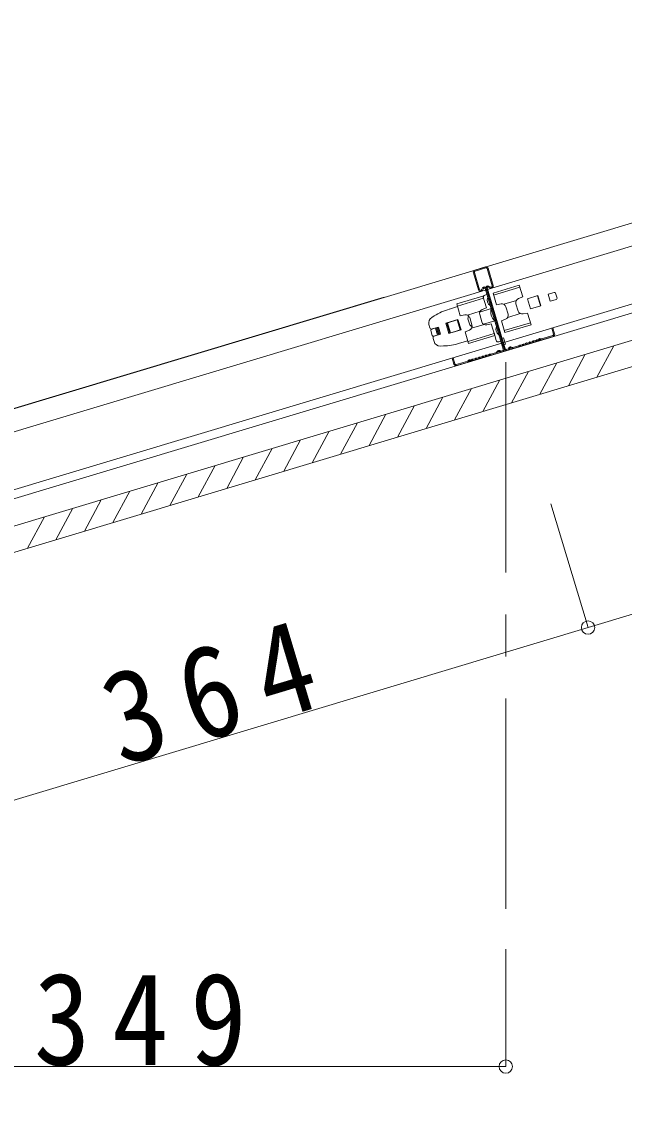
# Model space of a CAD drawing. Units: millimetres at full size, sheet at 1:20; details may follow other scales. Extents: x -4155 to 4045, y -2866 to 2834.
# Drawn here: x 2146 to 2433, y 594 to 1109 of the extents above; entities that cross this region are included whole.
import ezdxf

# ---------------------------------------------------------------- set-up
doc = ezdxf.new("R2010")
doc.units = ezdxf.units.MM
doc.header["$LTSCALE"] = 20
doc.linetypes.add('CHAIN1', pattern=[8, 5, -1, 1, -1])
doc.layers.add('1-0_断面', color=7, linetype='Continuous', lineweight=9)
doc.layers.add('1-1_寸法', color=7, linetype='Continuous', lineweight=9)
doc.styles.add('ＭＳ ゴシック', font='')
doc.styles.get('ＭＳ ゴシック').set_extended_font_data('MS Gothic')

msp = doc.modelspace()

# ---------------------------------------------------------------- linework, layer by layer
at = {"layer": '1-0_断面'}
for p, q in [((3770.95, 1375.77), (-99.44, 212.58)), ((1807.96, 781.64), (3772.1, 1371.94)), ((-94.69, 196.77), (3775.7, 1359.97)), ((-91.24, 185.28), (3779.15, 1348.48)), ((2726.89, 1100.63), (1913.97, 856.31)), ((2729.95, 1090.48), (1933.91, 851.24)), ((2361.1, 989.65), (2363.58, 981.42)), ((2364.06, 981.56), (2361.58, 989.8)), ((2361.77, 990.9), (2366.85, 992.42)), ((2361.92, 990.42), (2366.99, 991.94)), ((2370.09, 983.37), (2367.62, 991.61)), ((2368.09, 991.75), (2370.57, 983.52)), ((2364.99, 981.49), (2365.49, 982.41)), ((2365.42, 981.23), (2365.93, 982.18)), ((2366.56, 978.97), (2367.52, 979.26)), ((2366.66, 982.1), (2375.35, 953.21)), ((2367.14, 982.25), (2375.82, 953.35)), ((2367.44, 981.26), (2375.82, 953.35)), ((2367.62, 982.39), (2376.3, 953.5)), ((2369.14, 982.35), (2368.19, 982.86)), ((2369.35, 982.8), (2368.43, 983.3)), ((2370.44, 979.96), (2382.89, 983.7)), ((2370.44, 979.96), (2372.12, 974.37)), ((2370.74, 978.97), (2383.18, 982.71)), ((2386.91, 977.26), (2391.8, 978.72)), ((2391.59, 978.66), (2393.03, 973.87)), ((2391.7, 978.69), (2393.14, 973.91)), ((2391.8, 978.72), (2393.24, 973.94)), ((2399.58, 980.28), (2396.71, 979.42)), ((2396.71, 979.42), (2397.71, 976.06)), ((2400.2, 979.94), (2400.92, 977.55)), ((1930.85, 861.43), (2318.64, 977.98)), ((2349.67, 972.33), (2353.58, 973.5)), ((2365.65, 978.52), (2353.2, 974.78)), ((2354.88, 969.19), (2353.2, 974.78)), ((2365.95, 977.53), (2353.5, 973.79)), ((2367.33, 972.94), (2365.65, 978.52)), ((2372.12, 974.37), (2374.25, 974.82)), ((2375.55, 974.65), (2381.55, 976.45)), ((2376.58, 973.44), (2377.62, 969.95)), ((2381.36, 974.87), (2382.41, 971.39)), ((2388.35, 972.47), (2386.91, 977.26)), ((2393.24, 973.94), (2388.35, 972.47)), ((2400.59, 976.93), (2397.71, 976.06)), ((2341.27, 968.34), (2342.53, 969.11)), ((2354.88, 969.19), (2357.02, 969.64)), ((2364.31, 971.27), (2358.31, 969.47)), ((2364.13, 969.69), (2365.17, 966.21)), ((2364.16, 970.94), (2369.53, 972.55)), ((2367.33, 972.94), (2365.3, 972.13)), ((2377.44, 968.38), (2383.43, 970.18)), ((2339.98, 964.92), (2340.44, 963.39)), ((2341.16, 962.72), (2344.03, 963.59)), ((2341.43, 962.86), (2344.5, 963.78)), ((2343.08, 963.3), (2344.08, 959.95)), ((2343.55, 963.44), (2344.56, 960.09)), ((2344.03, 963.59), (2345.04, 960.23)), ((2344.5, 963.78), (2345.53, 960.33)), ((2348.02, 965.62), (2348.5, 965.76)), ((2349.49, 960.73), (2348.02, 965.62)), ((2353.76, 967.34), (2348.5, 965.76)), ((2348.5, 965.76), (2349.96, 960.88)), ((2353.39, 967.18), (2348.51, 965.71)), ((2348.51, 965.71), (2349.95, 960.92)), ((2348.72, 965.78), (2350.16, 960.99)), ((2354.83, 962.39), (2353.39, 967.18)), ((2355.23, 962.46), (2353.76, 967.34)), ((2358.61, 967.18), (2359.19, 965.27)), ((2359.34, 968.25), (2360.38, 964.77)), ((2366.19, 965), (2360.2, 963.2)), ((2365.88, 965.19), (2371.26, 966.81)), ((2369.63, 965.27), (2367.49, 964.83)), ((2369.63, 965.27), (2371.31, 959.69)), ((2374.42, 966.71), (2376.45, 967.52)), ((2374.42, 966.71), (2376.1, 961.13)), ((2375.8, 962.12), (2388.25, 965.86)), ((2376.1, 961.13), (2388.55, 964.87)), ((2398.9, 963.42), (2398.42, 963.28)), ((2398.42, 963.28), (2399.29, 960.4)), ((2399.77, 960.55), (2398.9, 963.42)), ((2340.83, 962.1), (2341.55, 959.7)), ((2342.39, 956.88), (2341.93, 958.41)), ((2342.17, 959.37), (2345.04, 960.23)), ((2342.47, 959.41), (2345.53, 960.33)), ((2349.96, 960.88), (2349.49, 960.73)), ((2349.95, 960.92), (2354.83, 962.39)), ((2349.96, 960.88), (2355.23, 962.46)), ((2357.18, 961.53), (2359.21, 962.34)), ((2357.18, 961.53), (2358.86, 955.95)), ((2371.01, 960.68), (2358.56, 956.94)), ((2371.31, 959.69), (2358.86, 955.95)), ((2370.93, 960.96), (2371.99, 957.42)), ((2373.88, 958.09), (2375.51, 958.58)), ((2393.15, 958.24), (2393.32, 958.15)), ((2398.95, 959.78), (2393.47, 958.13)), ((2399.1, 959.3), (2393.61, 957.65)), ((2345.36, 954.75), (2346.83, 954.79)), ((2354.56, 956.05), (2358.48, 957.22)), ((2373.24, 956.75), (2374.19, 957.04)), ((2376.93, 953.16), (2377.64, 953.38)), ((2377.79, 952.9), (2377.07, 952.68)), ((2377.89, 953.6), (2377.99, 953.82)), ((2378.45, 953.63), (2378.35, 953.4)), ((2379.04, 953.8), (2379.24, 953.67)), ((2379.51, 954.09), (2379.31, 954.22)), ((2379.85, 954.04), (2382.61, 954.87)), ((2382.75, 954.39), (2380, 953.56)), ((2384.24, 955.36), (2383.69, 955.19)), ((2383.84, 954.72), (2384.38, 954.88)), ((2385.87, 955.85), (2385.32, 955.68)), ((2385.46, 955.21), (2386.01, 955.37)), ((2387.49, 956.34), (2386.95, 956.17)), ((2387.09, 955.69), (2387.64, 955.86)), ((2389.12, 956.83), (2388.58, 956.66)), ((2388.72, 956.18), (2389.27, 956.35)), ((2390.75, 957.32), (2390.2, 957.15)), ((2390.35, 956.67), (2390.89, 956.84)), ((2391.83, 957.64), (2391.99, 957.69)), ((2391.98, 957.16), (2392.13, 957.21)), ((2392.11, 957.78), (2392.2, 957.95)), ((2392.64, 957.72), (2392.55, 957.55)), ((2392.91, 957.8), (2393.08, 957.71)), ((2419.84, 939.96), (2427.88, 954.9)), ((2351.02, 949.03), (2351.5, 949.17)), ((2351.88, 946.16), (2351.02, 949.03)), ((2351.5, 949.17), (2352.36, 946.3)), ((2358.68, 947.88), (2358.59, 947.71)), ((2359.39, 947.73), (2359.56, 947.63)), ((2359.8, 948.07), (2359.63, 948.17)), ((2360.1, 948.11), (2359.95, 948.06)), ((2361.19, 948.43), (2361.73, 948.59)), ((2361.33, 947.95), (2361.88, 948.12)), ((2362.81, 948.92), (2363.36, 949.08)), ((2363.5, 948.61), (2362.96, 948.44)), ((2364.44, 949.41), (2364.99, 949.57)), ((2365.13, 949.09), (2364.59, 948.93)), ((2366.07, 949.9), (2366.62, 950.06)), ((2366.21, 949.42), (2366.76, 949.58)), ((2367.7, 950.39), (2368.24, 950.55)), ((2368.39, 950.07), (2367.84, 949.91)), ((2372.09, 951.71), (2369.33, 950.88)), ((2369.47, 950.4), (2372.22, 951.22)), ((2372.34, 951.93), (2372.44, 952.16)), ((2372.9, 951.96), (2372.8, 951.73)), ((2373.48, 952.13), (2373.68, 952)), ((2373.96, 952.42), (2373.76, 952.55)), ((2375.01, 952.59), (2374.29, 952.37)), ((2374.44, 951.89), (2375.15, 952.11)), ((2406.3, 935.89), (2414.34, 950.83)), ((2352.98, 945.97), (2358.47, 947.61)), ((2353.13, 945.49), (2358.61, 947.14)), ((2359.12, 947.64), (2359.03, 947.47)), ((2360.25, 947.63), (2360.09, 947.58)), ((2379.21, 927.74), (2387.25, 942.69)), ((2392.76, 931.81), (2400.8, 946.76)), ((2365.67, 923.67), (2373.71, 938.62)), ((2352.13, 919.6), (2360.16, 934.55)), ((2338.58, 915.53), (2346.62, 930.48)), ((2311.5, 907.39), (2319.53, 922.34)), ((2325.04, 911.46), (2333.08, 926.41)), ((2297.95, 903.32), (2305.99, 918.27)), ((2284.41, 899.25), (2292.45, 914.2)), ((2270.86, 895.18), (2278.9, 910.13)), ((2243.78, 887.04), (2251.82, 901.99)), ((2257.32, 891.11), (2265.36, 906.06)), ((2230.23, 882.97), (2238.27, 897.92)), ((2216.69, 878.9), (2224.73, 893.85)), ((2203.15, 874.83), (2211.18, 889.78)), ((2176.06, 866.69), (2184.1, 881.63)), ((2189.6, 870.76), (2197.64, 885.7)), ((2162.51, 862.62), (2170.55, 877.56)), ((2148.97, 858.55), (2157.01, 873.49))]:
    msp.add_line(p, q, dxfattribs=at)
at = {"layer": '1-0_断面', "color": 4, "linetype": 'CHAIN1'}
msp.add_line((2376.51, 687.01), (2376.51, 952.56), dxfattribs=at)
at = {"layer": '1-0_断面'}
for points in [[(2382.89, 983.7), (2384.57, 978.12), (2382.54, 977.31)], [(2388.55, 964.87), (2386.87, 970.45), (2384.73, 970.01)], [(2374.74, 955.22), (2376.37, 955.71), (2375.51, 958.58)]]:
    msp.add_lwpolyline(points, dxfattribs=at)
for centre, radius, start, end in [((2362.06, 989.94), 1, 106.7275, 196.7275), ((2362.06, 989.94), 0.5, 106.7275, 196.7275), ((2367.14, 991.46), 1, 16.7275, 106.7275), ((2367.14, 991.46), 0.5, 16.7275, 106.7275), ((2364.54, 981.7), 1, 196.7275, 331.7275), ((2364.54, 981.7), 0.5, 196.7275, 334.5754), ((2366.28, 981.99), 0.9, 16.7275, 151.7275), ((2366.85, 978.01), 1, 106.7275, 196.7275), ((2366.28, 981.99), 0.4, 16.7275, 151.7275), ((2368, 982.5), 0.9, 61.7275, 196.7275), ((2368, 982.5), 0.4, 61.7275, 196.7275), ((2369.61, 983.23), 1, 241.7275, 16.7275), ((2369.61, 983.23), 0.5, 238.8795, 16.7275), ((2399.72, 979.8), 0.5, 16.7275, 106.7275), ((2370.54, 976.51), 2.9, 153.1247, 240.3303), ((2374.66, 972.86), 2, 16.7275, 101.7275), ((2383.28, 975.45), 2, 111.7275, 196.7275), ((2400.44, 977.41), 0.5, 286.7275, 16.7275), ((2342.85, 965.79), 3, 121.7275, 196.7275), ((2358.3, 943.6), 30, 106.7275, 121.7275), ((2357.42, 967.68), 2, 16.7275, 101.7275), ((2360.53, 967.76), 2, 142.5042, 196.7275), ((2366.04, 970.27), 2, 111.7275, 196.7275), ((2375.4, 971.18), 6.03, 166.8647, 226.5903), ((2375.71, 969.38), 2, 291.7275, 16.7275), ((2384.33, 971.97), 2, 196.7275, 281.7275), ((2341.2, 963.62), 0.8, 196.7275, 286.7275), ((2361.11, 965.84), 2, 196.7275, 250.9507), ((2358.47, 964.2), 2, 291.7275, 16.7275), ((2367.09, 966.79), 2, 196.7275, 281.7275), ((2374.71, 962.62), 2.9, 153.1247, 240.3303), ((2341.3, 962.24), 0.5, 106.7275, 196.7275), ((2342.02, 959.85), 0.5, 196.7275, 286.7275), ((2342.7, 958.64), 0.8, 106.7275, 196.7275), ((2392.81, 957.62), 0.7, 61.7275, 151.7275), ((2393.41, 958.32), 0.2, 241.7275, 286.7275), ((2398.81, 960.26), 0.5, 286.7275, 16.7275), ((2398.81, 960.26), 1, 286.7275, 16.7275), ((2345.27, 957.74), 3, 196.7275, 271.7275), ((2345.93, 984.78), 30, 271.7275, 286.7275), ((2372.95, 957.71), 1, 196.7275, 286.7275), ((2374.87, 953.06), 0.5, 286.7275, 16.7275), ((2374.87, 953.06), 1, 286.7275, 16.7275), ((2376.78, 953.64), 1, 196.7275, 286.7275), ((2376.78, 953.64), 0.5, 196.7275, 286.7275), ((2377.53, 953.76), 0.4, 286.7275, 336.7275), ((2377.53, 953.76), 0.9, 286.7275, 336.7275), ((2378.82, 953.47), 0.9, 56.7275, 156.7275), ((2378.82, 953.47), 0.4, 56.7275, 156.7275), ((2379.73, 954.42), 0.9, 236.7275, 286.7275), ((2379.73, 954.42), 0.4, 236.7275, 286.7275), ((2382.55, 955.06), 0.2, 286.7275, 325.6699), ((2383.29, 954.55), 0.7, 67.785, 145.6699), ((2382.55, 955.06), 0.7, 286.7275, 325.6699), ((2383.29, 954.55), 0.2, 69.8576, 145.6699), ((2383.63, 955.39), 0.7, 247.785, 286.7275), ((2383.63, 955.39), 0.2, 247.785, 286.7275), ((2384.18, 955.55), 0.2, 286.7275, 325.6699), ((2384.92, 955.04), 0.7, 67.785, 145.6699), ((2384.18, 955.55), 0.7, 286.7275, 325.6699), ((2384.92, 955.04), 0.2, 69.8576, 145.6699), ((2385.26, 955.88), 0.7, 247.785, 286.7275), ((2385.26, 955.88), 0.2, 247.785, 286.7275), ((2385.81, 956.04), 0.2, 286.7275, 325.6699), ((2386.55, 955.53), 0.7, 67.785, 145.6699), ((2385.81, 956.04), 0.7, 286.7275, 325.6699), ((2386.55, 955.53), 0.2, 69.8576, 145.6699), ((2386.89, 956.37), 0.7, 247.785, 286.7275), ((2386.89, 956.37), 0.2, 247.785, 286.7275), ((2387.44, 956.53), 0.2, 286.7275, 325.6699), ((2388.18, 956.02), 0.7, 67.785, 145.6699), ((2387.44, 956.53), 0.7, 286.7275, 325.6699), ((2388.18, 956.02), 0.2, 69.8576, 145.6699), ((2388.52, 956.85), 0.7, 247.785, 286.7275), ((2388.52, 956.85), 0.2, 247.785, 286.7275), ((2389.06, 957.02), 0.2, 286.7275, 325.6699), ((2389.81, 956.51), 0.7, 67.785, 145.6699), ((2389.06, 957.02), 0.7, 286.7275, 325.6699), ((2389.81, 956.51), 0.2, 69.8576, 145.6699), ((2390.15, 957.34), 0.7, 247.785, 286.7275), ((2390.15, 957.34), 0.2, 247.785, 286.7275), ((2390.69, 957.51), 0.2, 286.7275, 325.6699), ((2391.43, 957), 0.7, 67.785, 145.6699), ((2390.69, 957.51), 0.7, 286.7275, 325.6699), ((2391.43, 957), 0.2, 67.785, 143.5974), ((2391.78, 957.83), 0.7, 247.785, 286.7275), ((2391.78, 957.83), 0.2, 247.785, 286.7275), ((2391.93, 957.88), 0.2, 286.7275, 331.7275), ((2391.93, 957.88), 0.7, 286.7275, 331.7275), ((2392.81, 957.62), 0.2, 61.7275, 151.7275), ((2393.41, 958.32), 0.7, 241.7275, 286.7275), ((2358.41, 947.81), 0.2, 286.7275, 331.7275), ((2359.29, 947.55), 0.7, 61.7275, 151.7275), ((2359.29, 947.55), 0.2, 61.7275, 151.7275), ((2359.89, 948.25), 0.2, 241.7275, 286.7275), ((2360.05, 948.3), 0.2, 286.7275, 325.6699), ((2360.79, 947.79), 0.7, 67.785, 145.6699), ((2360.05, 948.3), 0.7, 286.7275, 325.6699), ((2360.79, 947.79), 0.2, 69.8576, 145.6699), ((2361.13, 948.62), 0.7, 247.785, 286.7275), ((2361.13, 948.62), 0.2, 247.785, 286.7275), ((2361.67, 948.79), 0.2, 286.7275, 325.6699), ((2362.42, 948.28), 0.7, 67.785, 145.6699), ((2361.67, 948.79), 0.7, 286.7275, 325.6699), ((2362.42, 948.28), 0.2, 67.785, 143.5974), ((2362.76, 949.11), 0.7, 247.785, 286.7275), ((2362.76, 949.11), 0.2, 247.785, 286.7275), ((2363.3, 949.28), 0.2, 286.7275, 325.6699), ((2364.05, 948.77), 0.7, 67.785, 145.6699), ((2363.3, 949.28), 0.7, 286.7275, 325.6699), ((2364.05, 948.77), 0.2, 67.785, 143.5974), ((2364.39, 949.6), 0.7, 247.785, 286.7275), ((2364.39, 949.6), 0.2, 247.785, 286.7275), ((2364.93, 949.76), 0.2, 286.7275, 325.6699), ((2365.67, 949.26), 0.7, 67.785, 145.6699), ((2364.93, 949.76), 0.7, 286.7275, 325.6699), ((2365.67, 949.26), 0.2, 67.785, 143.5974), ((2366.01, 950.09), 0.7, 247.785, 286.7275), ((2366.01, 950.09), 0.2, 247.785, 286.7275), ((2366.56, 950.25), 0.2, 286.7275, 325.6699), ((2367.3, 949.75), 0.7, 67.785, 145.6699), ((2366.56, 950.25), 0.7, 286.7275, 325.6699), ((2367.3, 949.75), 0.2, 67.785, 143.5974), ((2367.64, 950.58), 0.7, 247.785, 286.7275), ((2367.64, 950.58), 0.2, 247.785, 286.7275), ((2368.19, 950.74), 0.2, 286.7275, 325.6699), ((2368.93, 950.24), 0.7, 67.785, 145.6699), ((2368.19, 950.74), 0.7, 286.7275, 325.6699), ((2368.93, 950.24), 0.2, 67.785, 143.5974), ((2369.27, 951.07), 0.7, 247.785, 286.7275), ((2369.27, 951.07), 0.2, 247.785, 286.7275), ((2371.97, 952.09), 0.4, 286.7275, 336.7275), ((2371.97, 952.09), 0.9, 286.7275, 336.7275), ((2373.26, 951.8), 0.9, 56.7275, 156.7275), ((2373.26, 951.8), 0.4, 56.7275, 156.7275), ((2374.18, 952.75), 0.9, 236.7275, 286.7275), ((2374.18, 952.75), 0.4, 236.7275, 286.7275), ((2352.84, 946.44), 1, 196.7275, 286.7275), ((2352.84, 946.44), 0.5, 196.7275, 286.7275), ((2358.41, 947.81), 0.7, 286.7275, 331.7275), ((2359.89, 948.25), 0.7, 241.7275, 286.7275)]:
    msp.add_arc(centre, radius, start, end, dxfattribs=at)
at = {"layer": '1-1_寸法'}
for p in [(2376.51, 667.86), (2027.51, 612.01)]:
    msp.add_line(p, (2376.51, 612.01), dxfattribs=at)
for points in [[(2415.65, 820.85), (2764.24, 925.61), (2746.58, 984.39)], [(2067.05, 716.08), (2415.65, 820.85), (2397.98, 879.62)]]:
    msp.add_lwpolyline(points, dxfattribs=at)
for centre in [(2415.65, 820.85), (2376.51, 612.01)]:
    msp.add_circle(centre, 3.19, dxfattribs=at)

# ---------------------------------------------------------------- texts
at = {"layer": '1-1_寸法', "insert": (2193.46, 754.07), "char_height": 43.99, "attachment_point": 7, "rotation": 16.727, "style": 'ＭＳ ゴシック'}
msp.add_mtext('\\T1.38;\\W0.9;364', dxfattribs=at)
at = {"layer": '1-1_寸法', "insert": (2152.01, 612.01), "char_height": 43.99, "attachment_point": 7, "style": 'ＭＳ ゴシック'}
msp.add_mtext('\\T1.38;\\W0.9;349', dxfattribs=at)

doc.saveas('drawing.dxf')
